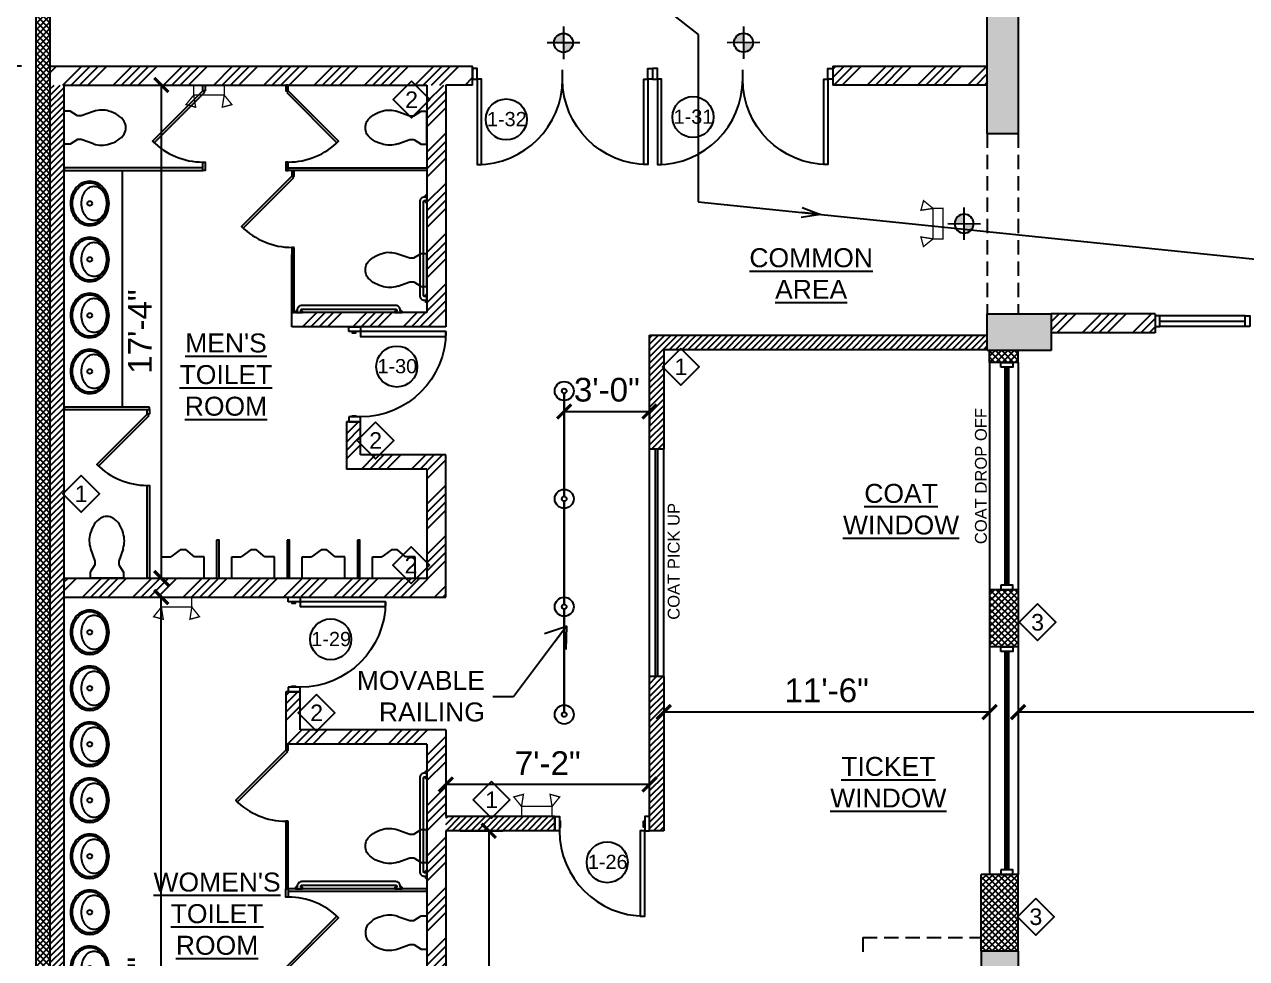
# Model space of a CAD drawing. Header units: inches. Extents: x -5252 to 14398, y -1665 to 9844.
# Drawn here: x -3378 to -2862, y 800 to 1194 of the extents above; entities that cross this region are included whole.
import ezdxf
from ezdxf.enums import TextEntityAlignment as Align

# ---------------------------------------------------------------- set-up
doc = ezdxf.new("R2010")
doc.units = ezdxf.units.IN
doc.header["$LTSCALE"] = 48
doc.header["$MEASUREMENT"] = 0
for name, pattern in [('CENTER', [2, 1.25, -0.25, 0.25, -0.25]), ('HIDDEN', [0.375, 0.25, -0.125]), ('HIDDEN2', [0.1875, 0.125, -0.0625])]:
    doc.linetypes.add(name, pattern=pattern)
for name, color, linetype in [('A-Door', 151, 'Continuous'), ('ABOVE', 8, 'HIDDEN'), ('Dimensions', 5, 'Continuous'), ('door symbol', 91, 'Continuous'), ('E-5', 5, 'Continuous'), ('EXIT-SIGNS', 1, 'Continuous'), ('Hatch', 9, 'Continuous'), ('PA-EMERGENCY-LIGHTS', 1, 'Continuous'), ('TEXT', 1, 'Continuous'), ('TOILET-FLOOR', 5, 'Continuous'), ('Wall-Exist', 6, 'Continuous'), ('Wall-Full', 2, 'Continuous'), ('Wall-New', 2, 'Continuous'), ('Wall-Type', 231, 'Continuous')]:
    doc.layers.add(name, color=color, linetype=linetype)
doc.layers.add('A-Glaz', color=151, linetype='Continuous', lineweight=25)
doc.layers.add('PA-PATH', color=4, linetype='CENTER', lineweight=35)
doc.styles.add('DIMTEXT', font='arial.ttf')
doc.styles.get("Standard").update_dxf_attribs({"font": 'arial.ttf'})
doc.styles.add('STYLUSBT', font='stylu.ttf')
doc.styles.add('SWA-STND', font='arial.ttf')
doc.dimstyles.new('PA-DIM', dxfattribs={"dimtxt": 5, "dimasz": 5, "dimexe": 3, "dimexo": 0, "dimgap": 1, "dimtad": 1, "dimdec": 0, "dimzin": 3, "dimdsep": 46, "dimlunit": 4, "dimtxsty": 'STYLUSBT', "dimblk": 'ARCHTICK', "dimcen": 0.09, "dimclrd": 256, "dimclre": 256, "dimclrt": 1, "dimadec": 0, "dimazin": 0, "dimtfac": 1, "dimtdec": 0, "dimtix": 1, "dimtmove": 1, "dimatfit": 3, "dimldrblk": 'OPEN90', "dimfxl": 1, "dimfrac": 1, "dimtolj": 1, "dimtzin": 0, "dimarcsym": 0})
doc.dimstyles.new('SWA-48', dxfattribs={"dimscale": 0, "dimtxt": 10, "dimasz": 6, "dimexe": 6, "dimexo": 6, "dimgap": 4, "dimtad": 1, "dimdec": 0, "dimzin": 3, "dimdsep": 46, "dimlunit": 4, "dimtxsty": 'SWA-STND', "dimblk": 'ARCHTICK', "dimcen": 6, "dimclrd": 5, "dimclre": 5, "dimclrt": 1, "dimadec": 0, "dimazin": 0, "dimtfac": 1, "dimtdec": 0, "dimtix": 1, "dimtofl": 0, "dimtmove": 2, "dimatfit": 3, "dimfxl": 1, "dimtolj": 1, "dimtzin": 0, "dimlwd": -1, "dimlwe": -1, "dimarcsym": 0})

# ---------------------------------------------------------------- blocks, each defined once
blk = doc.blocks.new('EXIT')
at = {"layer": 'EXIT-SIGNS'}
h = blk.add_hatch(color=251, dxfattribs=at)
h.paths.add_polyline_path([(6557.72, 28.43), (6557.72, 23.02, 0.414214), (6563.12, 28.43)])
h.paths.add_polyline_path([(6552.32, 28.43), (6557.72, 28.43), (6557.72, 33.83, 0.414214)])
for p, q in [((6557.72, 37.72), (6557.72, 19.17)), ((6567, 28.44), (6548.45, 28.44))]:
    blk.add_line(p, q, dxfattribs=at)
blk.add_circle((6557.72, 28.44), 5.4, dxfattribs=at)
blk = doc.blocks.new('*U17')
for p, q in [((0, 0), (0, 4)), ((36, 0), (36, 4))]:
    blk.add_line(p, q)
blk.add_lwpolyline([(0, 0), (0, -36), (1.75, -36), (1.75, 0)], close=True)
blk.add_arc((0, 0), 36, 270, 0)
blk = doc.blocks.new('_ArchTick')
at = {"color": 0, "linetype": 'ByBlock', "const_width": 0.219}
blk.add_lwpolyline([(-0.5, -0.5), (0.5, 0.5)], dxfattribs=at)
blk = doc.blocks.new('*D5123')
at = {"layer": 'Defpoints', "color": 0, "transparency": 16777216}
for p in [(-3413.91, 1591.86), (-3367.13, 1591.86), (-3373.13, 1176.92)]:
    blk.add_point(p, dxfattribs=at)
at = {"layer": 'Dimensions', "color": 5, "transparency": 16777216}
for p, q in [((-3373.13, 1591.86), (-3419.91, 1591.86)), ((-3413.91, 1176.92), (-3413.91, 1591.86)), ((-3379.13, 1176.92), (-3419.91, 1176.92))]:
    blk.add_line(p, q, dxfattribs=at)
at = {"layer": 'Dimensions', "color": 5, "transparency": 16777216, "xscale": 6, "yscale": 6, "zscale": 6}
for p, rotation in [((-3413.91, 1591.86), 90), ((-3413.91, 1176.92), 270)]:
    blk.add_blockref('_ArchTick', p, dxfattribs=dict(at, rotation=rotation))
at = {"layer": 'Dimensions', "color": 1, "transparency": 16777216, "insert": (-3423.02, 1384.39), "char_height": 10, "attachment_point": 5, "rotation": 90, "style": 'SWA-STND'}
blk.add_mtext('\\A1;34\'-7"', dxfattribs=at)
blk = doc.blocks.new('R-Lav')
for points in [[(0, 8, -0.084101), (3.71, 7.37, -0.091322), (6.72, 5.66, -0.103814), (8.8, 2.99, -0.114782), (9.5, 0, -0.114782), (8.8, -2.99, -0.103814), (6.72, -5.66, -0.091322), (3.71, -7.37, -0.084101), (0, -8, -0.084101), (-3.71, -7.37, -0.091322), (-6.72, -5.66, -0.103814), (-8.8, -2.99, -0.114782), (-9.5, 0, -0.114782), (-8.8, 2.99, -0.103814), (-6.72, 5.66, -0.091322), (-3.71, 7.37, -0.084101)], [(0, 7.25, -0.084101), (3.46, 6.66, -0.091322), (6.23, 5.08, -0.103814), (8.13, 2.66, -0.114782), (8.75, 0, -0.114782), (8.13, -2.66, -0.103814), (6.23, -5.08, -0.091322), (3.46, -6.66, -0.084101), (0, -7.25, -0.084101), (-3.46, -6.66, -0.091322), (-6.23, -5.08, -0.103814), (-8.13, -2.66, -0.114782), (-8.75, 0, -0.114782), (-8.13, 2.66, -0.103814), (-6.23, 5.08, -0.091322), (-3.46, 6.66, -0.084101)], [(0, 3.44, -0.073018), (2.87, 3.02, -0.084057), (5.13, 1.9, -0.106512), (6.74, 0.1, -0.130573), (7.25, -1.81, -0.130573), (6.74, -3.73, -0.106512), (5.13, -5.53, -0.084057), (2.87, -6.64, -0.073018), (0, -7.06, -0.073018), (-2.87, -6.64, -0.084057), (-5.13, -5.53, -0.106512), (-6.74, -3.73, -0.130573), (-7.25, -1.81, -0.130573), (-6.74, 0.1, -0.106512), (-5.13, 1.9, -0.084057), (-2.87, 3.02, -0.073018)]]:
    blk.add_lwpolyline(points, format="xyb", close=True)
blk.add_circle((0, 0), 1)
blk = doc.blocks.new('*D5119')
at = {"layer": 'Defpoints', "color": 0, "transparency": 16777216}
for p in [(-3200.05, 873.86), (-3200.05, 873.86), (-3114.15, 873.86)]:
    blk.add_point(p, dxfattribs=at)
at = {"layer": 'E-5', "color": 5, "transparency": 16777216}
blk.add_line((-3114.15, 873.86), (-3200.05, 873.86), dxfattribs=at)
at = {"layer": 'E-5', "color": 5, "transparency": 16777216, "xscale": 6, "yscale": 6, "zscale": 6, "rotation": 180}
blk.add_blockref('_ArchTick', (-3200.05, 873.86), dxfattribs=at)
at = {"layer": 'E-5', "color": 5, "transparency": 16777216, "xscale": 6, "yscale": 6, "zscale": 6}
blk.add_blockref('_ArchTick', (-3114.15, 873.86), dxfattribs=at)
at = {"layer": 'E-5', "color": 1, "transparency": 16777216, "insert": (-3157.1, 882.88), "char_height": 10, "attachment_point": 5, "style": 'SWA-STND'}
blk.add_mtext('\\A1;7\'-2"', dxfattribs=at)
blk = doc.blocks.new('*U2646')
at = {"layer": 'A-Door', "color": 151, "linetype": 'Continuous', "lineweight": -3}
for points in [[(2, 5), (4, 5), (4, 41), (2, 41)], [(2, 0), (0, 0), (0, 5), (2, 5)], [(2, 1.5), (2.5, 1.5), (2.5, 3), (2, 3)], [(38, 1.5), (37.5, 1.5), (37.5, 3), (38, 3)], [(38, 0), (40, 0), (40, 5), (38, 5)]]:
    blk.add_lwpolyline(points, close=True, dxfattribs=at)
at = {"layer": 'A-Door', "color": 151, "linetype": 'Continuous', "lineweight": -3, "extrusion": (0, 0, -1)}
blk.add_arc((-2, 5), 36, 90, 180, dxfattribs=at)
blk = doc.blocks.new('Wc-Wm')
for p, q in [((-7, -3), (-7, -0.5)), ((-7, -0.5), (7, -0.5)), ((-5.04, -6.09), (-7, -3)), ((5.04, -6.09), (7, -3)), ((7, -3), (7, -0.5)), ((-6.84, -12.82), (-5.04, -7.69)), ((-5.04, -7.69), (-5.04, -6.09)), ((5.04, -7.69), (5.04, -6.09)), ((6.84, -12.82), (5.04, -7.69))]:
    blk.add_line(p, q)
for centre, radius, start, end in [((3.12, -16.22), 10.52, 161.1646, 180), ((-3.12, -16.22), 10.52, 360, 18.8354), ((3.12, -16.22), 10.52, 180, 198.8354), ((5.91, -16.2), 13.2, 194.9626, 211.7838), ((-6.53, -15.66), 14.01, 327.6462, 344.7553), ((-0.62, -16.74), 8.05, 341.1646, 3.7754), ((3.98, -16.74), 11.29, 214.6359, 233.9389), ((-3.98, -16.74), 11.29, 306.0611, 325.3641), ((0, -20.57), 5.93, 243.2988, 270), ((0, -20.57), 5.93, 270, 296.7012)]:
    blk.add_arc(centre, radius, start, end)
blk = doc.blocks.new('*U2645')
at = {"layer": 'A-Door', "color": 151, "linetype": 'Continuous', "lineweight": -3}
for points in [[(2, 5), (4, 5), (4, 41), (2, 41)], [(2, 0), (0, 0), (0, 5), (2, 5)], [(2, 1.5), (2.5, 1.5), (2.5, 3), (2, 3)], [(38, 1.5), (37.5, 1.5), (37.5, 3), (38, 3)], [(38, 0), (40, 0), (40, 5), (38, 5)]]:
    blk.add_lwpolyline(points, close=True, dxfattribs=at)
at = {"layer": 'A-Door', "color": 151, "linetype": 'Continuous', "lineweight": -3, "extrusion": (0, 0, -1)}
blk.add_arc((-2, 5), 36, 90, 180, dxfattribs=at)
blk = doc.blocks.new('Ur-Wm')
for p, q in [((9, -0.5), (-9, -0.5)), ((-9, -0.5), (-9, -9.5)), ((9, -0.5), (9, -9.5)), ((-9, -9.5), (-5, -9.5)), ((-5, -9.5), (-1.5, -12.5)), ((1, -12.5), (5, -9.5)), ((9, -9.5), (5, -9.5)), ((-1.5, -12.5), (1, -12.5))]:
    blk.add_line(p, q)
blk = doc.blocks.new('*D5161')
at = {"layer": 'Defpoints', "color": 0, "transparency": 16777216}
for p in [(-2958.65, 904.42), (-2958.65, 904.42), (-2689.15, 904.42)]:
    blk.add_point(p, dxfattribs=at)
at = {"layer": 'E-5', "color": 5, "transparency": 16777216}
blk.add_line((-2689.15, 904.42), (-2958.65, 904.42), dxfattribs=at)
at = {"layer": 'E-5', "color": 5, "transparency": 16777216, "xscale": 6, "yscale": 6, "zscale": 6, "rotation": 180}
blk.add_blockref('_ArchTick', (-2958.65, 904.42), dxfattribs=at)
at = {"layer": 'E-5', "color": 5, "transparency": 16777216, "xscale": 6, "yscale": 6, "zscale": 6}
blk.add_blockref('_ArchTick', (-2689.15, 904.42), dxfattribs=at)
at = {"layer": 'E-5', "color": 1, "transparency": 16777216, "insert": (-2804.71, 913.52), "char_height": 10, "attachment_point": 5, "style": 'SWA-STND'}
blk.add_mtext('\\A1;22\'-6"', dxfattribs=at)
blk = doc.blocks.new('*D5163')
at = {"layer": 'Defpoints', "color": 0, "transparency": 16777216}
for p in [(-3406.44, 1210.92), (-3373.13, 1210.92), (-3380.65, 523.92)]:
    blk.add_point(p, dxfattribs=at)
at = {"layer": 'E-5', "color": 5, "transparency": 16777216}
for p, q in [((-3379.13, 1210.92), (-3412.44, 1210.92)), ((-3406.44, 523.92), (-3406.44, 1210.92)), ((-3386.65, 523.92), (-3412.44, 523.92))]:
    blk.add_line(p, q, dxfattribs=at)
at = {"layer": 'E-5', "color": 5, "transparency": 16777216, "xscale": 6, "yscale": 6, "zscale": 6}
for p, rotation in [((-3406.44, 1210.92), 90), ((-3406.44, 523.92), 270)]:
    blk.add_blockref('_ArchTick', p, dxfattribs=dict(at, rotation=rotation))
at = {"layer": 'E-5', "color": 1, "transparency": 16777216, "insert": (-3415.54, 867.42), "char_height": 10, "attachment_point": 5, "rotation": 90, "style": 'SWA-STND'}
blk.add_mtext('\\A1;57\'-3"', dxfattribs=at)
blk = doc.blocks.new('*D5164')
at = {"layer": 'Defpoints', "color": 0, "transparency": 16777216}
for p in [(-2970.65, 931.92), (-3108.15, 919.36), (-3108.15, 904.42)]:
    blk.add_point(p, dxfattribs=at)
at = {"layer": 'E-5', "color": 5, "transparency": 16777216}
for p, q in [((-2970.65, 925.92), (-2970.65, 898.42)), ((-3108.15, 913.36), (-3108.15, 898.42)), ((-2970.65, 904.42), (-3108.15, 904.42))]:
    blk.add_line(p, q, dxfattribs=at)
at = {"layer": 'E-5', "color": 5, "transparency": 16777216, "xscale": 6, "yscale": 6, "zscale": 6, "rotation": 180}
blk.add_blockref('_ArchTick', (-3108.15, 904.42), dxfattribs=at)
at = {"layer": 'E-5', "color": 5, "transparency": 16777216, "xscale": 6, "yscale": 6, "zscale": 6}
blk.add_blockref('_ArchTick', (-2970.65, 904.42), dxfattribs=at)
at = {"layer": 'E-5', "color": 1, "transparency": 16777216, "insert": (-3039.4, 913.52), "char_height": 10, "attachment_point": 5, "style": 'SWA-STND'}
blk.add_mtext('\\A1;11\'-6"', dxfattribs=at)
blk = doc.blocks.new('*D5165')
at = {"layer": 'Defpoints', "color": 0, "transparency": 16777216}
for p in [(-3150.15, 1039.86), (-3114.15, 1039.86), (-3114.15, 1031.22)]:
    blk.add_point(p, dxfattribs=at)
at = {"layer": 'E-5', "color": 5, "transparency": 16777216}
for p, q in [((-3150.15, 1033.86), (-3150.15, 1025.22)), ((-3114.15, 1033.86), (-3114.15, 1025.22)), ((-3150.15, 1031.22), (-3114.15, 1031.22))]:
    blk.add_line(p, q, dxfattribs=at)
at = {"layer": 'E-5', "color": 5, "transparency": 16777216, "xscale": 6, "yscale": 6, "zscale": 6, "rotation": 180}
blk.add_blockref('_ArchTick', (-3150.15, 1031.22), dxfattribs=at)
at = {"layer": 'E-5', "color": 5, "transparency": 16777216, "xscale": 6, "yscale": 6, "zscale": 6}
blk.add_blockref('_ArchTick', (-3114.15, 1031.22), dxfattribs=at)
at = {"layer": 'E-5', "color": 1, "transparency": 16777216, "insert": (-3132.15, 1040.33), "char_height": 10, "attachment_point": 5, "style": 'SWA-STND'}
blk.add_mtext('\\A1;3\'-0"', dxfattribs=at)
blk = doc.blocks.new('*D5167')
at = {"layer": 'Defpoints', "color": 0, "transparency": 16777216}
for p in [(-3200.05, 854.36), (-3200.05, 613.92), (-3182.01, 613.92)]:
    blk.add_point(p, dxfattribs=at)
at = {"layer": 'E-5', "color": 5, "transparency": 16777216}
for p, q in [((-3194.05, 854.36), (-3176.01, 854.36)), ((-3182.01, 854.36), (-3182.01, 613.92)), ((-3194.05, 613.92), (-3176.01, 613.92))]:
    blk.add_line(p, q, dxfattribs=at)
at = {"layer": 'E-5', "color": 5, "transparency": 16777216, "xscale": 6, "yscale": 6, "zscale": 6}
for p, rotation in [((-3182.01, 854.36), 90), ((-3182.01, 613.92), 270)]:
    blk.add_blockref('_ArchTick', p, dxfattribs=dict(at, rotation=rotation))
at = {"layer": 'E-5', "color": 1, "transparency": 16777216, "insert": (-3191.12, 734.14), "char_height": 10, "attachment_point": 5, "rotation": 90, "style": 'SWA-STND'}
blk.add_mtext('\\A1;20\'-0"', dxfattribs=at)
blk = doc.blocks.new('_Open30')
at = {"color": 0, "linetype": 'ByBlock', "lineweight": -2}
for p, q in [((-1, 0.268), (0, 0)), ((0, 0), (-1, -0.268)), ((0, 0), (-1, 0))]:
    blk.add_line(p, q, dxfattribs=at)
blk = doc.blocks.new('*D5153')
at = {"layer": 'Defpoints', "color": 0, "transparency": 16777216}
for p in [(-3361.13, 952.91), (-3320.15, 952.91), (-3361.13, 613.92)]:
    blk.add_point(p, dxfattribs=at)
at = {"layer": 'E-5', "color": 5, "transparency": 16777216}
for p, q in [((-3355.13, 952.91), (-3314.15, 952.91)), ((-3320.15, 613.92), (-3320.15, 952.91)), ((-3355.13, 613.92), (-3314.15, 613.92))]:
    blk.add_line(p, q, dxfattribs=at)
at = {"layer": 'E-5', "color": 5, "transparency": 16777216, "xscale": 6, "yscale": 6, "zscale": 6}
for p, rotation in [((-3320.15, 952.91), 90), ((-3320.15, 613.92), 270)]:
    blk.add_blockref('_ArchTick', p, dxfattribs=dict(at, rotation=rotation))
at = {"layer": 'E-5', "color": 1, "transparency": 16777216, "insert": (-3329.26, 783.42), "char_height": 10, "attachment_point": 5, "rotation": 90, "style": 'SWA-STND'}
blk.add_mtext('\\A1;28\'-3"', dxfattribs=at)
blk = doc.blocks.new('*D5154')
at = {"layer": 'Defpoints', "color": 0, "transparency": 16777216}
for p in [(-3361.13, 1168.92), (-3320.13, 1168.92), (-3361.13, 960.91)]:
    blk.add_point(p, dxfattribs=at)
at = {"layer": 'E-5', "color": 5, "transparency": 16777216}
for p, q in [((-3355.13, 1168.92), (-3314.13, 1168.92)), ((-3320.13, 960.91), (-3320.13, 1168.92)), ((-3355.13, 960.91), (-3314.13, 960.91))]:
    blk.add_line(p, q, dxfattribs=at)
at = {"layer": 'E-5', "color": 5, "transparency": 16777216, "xscale": 6, "yscale": 6, "zscale": 6}
for p, rotation in [((-3320.13, 1168.92), 90), ((-3320.13, 960.91), 270)]:
    blk.add_blockref('_ArchTick', p, dxfattribs=dict(at, rotation=rotation))
at = {"layer": 'E-5', "color": 1, "transparency": 16777216, "insert": (-3329.15, 1064.92), "char_height": 10, "attachment_point": 5, "rotation": 90, "style": 'SWA-STND'}
blk.add_mtext('\\A1;17\'-4"', dxfattribs=at)
blk = doc.blocks.new('wt')
at = {"layer": 'Wall-Type', "linetype": 'Continuous'}
blk.add_lwpolyline([(7.37, 0), (0, 7.37), (-7.37, 0), (0, -7.36)], close=True, dxfattribs=at)
at = {"layer": 'Wall-Type'}
blk.add_attdef('1', text='', height=5, dxfattribs=at).set_placement((0, 0), align=Align.MIDDLE)

msp = doc.modelspace()

# ---------------------------------------------------------------- hatches: boundary and pattern name
at = {"layer": 'Dimensions'}
h = msp.add_hatch(dxfattribs=at)
h.set_pattern_fill('ANSI37', color=253, scale=15)
h.set_pattern_definition([(45, (-14968.2727, 7959.639), (-1.32582521, 1.32582521), []), (135, (-14968.2727, 7959.639), (-1.32582521, -1.32582521), [])])
h.paths.add_polyline_path([(-3367.13, 1210.92), (-3373.13, 1210.92), (-3373.13, 535.92), (-3367.13, 535.92)])
h = msp.add_hatch(dxfattribs=at)
h.set_pattern_fill('ANSI34', color=253, scale=20)
h.set_pattern_definition([(45, (-12.198, 2e-12), (-10.6066, 10.6066), []), (45, (-8.663, 2e-12), (-10.6066, 10.6066), []), (45, (-5.127, 2e-12), (-10.6066, 10.6066), []), (45, (-1.592, 2e-12), (-10.6066, 10.6066), [])])
h.paths.add_polyline_path([(-3188.85, 1176.92), (-3367.13, 1176.92), (-3367.13, 1168.92), (-3212.24, 1168.92), (-3188.85, 1168.92)])
h.paths.add_polyline_path([(-2971.65, 1176.92), (-3036.85, 1176.92), (-3036.85, 1168.92), (-2971.65, 1168.92)])
h = msp.add_hatch(dxfattribs=at)
h.set_pattern_fill('ANSI31', color=253, scale=15)
h.paths.add_polyline_path([(-3361.13, 1168.92), (-3367.13, 1168.92), (-3367.13, 613.92), (-3361.13, 613.92)])
h = msp.add_hatch(dxfattribs=at)
h.set_pattern_fill('ANSI34', color=253, scale=20)
h.paths.add_polyline_path([(-3200.05, 1168.92), (-3208.05, 1168.92), (-3208.05, 1072.92), (-3265.05, 1072.92), (-3265.05, 1066.91), (-3200.05, 1066.91)])
h.paths.add_polyline_path([(-3200.05, 1012.91), (-3236.05, 1012.91), (-3236.05, 1026.91), (-3242.05, 1026.91), (-3242.05, 1006.91), (-3208.05, 1006.91), (-3208.05, 960.91), (-3361.13, 960.91), (-3361.13, 952.91), (-3336.63, 952.91), (-3200.05, 952.91)])
h = msp.add_hatch(dxfattribs=at)
h.set_pattern_fill('ANSI34', color=253, scale=20)
h.set_pattern_definition([(45, (-8.114, -0.147), (-10.6066, 10.6066), []), (45, (-4.578, -0.147), (-10.6066, 10.6066), []), (45, (-1.043, -0.147), (-10.6066, 10.6066), []), (45, (2.493, -0.147), (-10.6066, 10.6066), [])])
h.paths.add_polyline_path([(-2944.65, 1064.42), (-2944.65, 1071.77), (-2944.65, 1072.42), (-2900.83, 1072.42), (-2900.83, 1064.42)])
h = msp.add_hatch(dxfattribs=at)
h.set_pattern_fill('ANSI31', color=253, scale=15)
h.paths.add_polyline_path([(-2971.65, 1063.36), (-3114.15, 1063.36), (-3114.15, 1015.36), (-3108.15, 1015.36), (-3108.15, 1057.36), (-2971.65, 1057.36)])
h.paths.add_polyline_path([(-3108.15, 919.36), (-3114.15, 919.36), (-3114.15, 854.36), (-3108.15, 854.36)])
h.paths.add_polyline_path([(-3154.15, 860.36), (-3200.05, 860.36), (-3200.05, 854.36), (-3154.15, 854.36)])
h = msp.add_hatch(dxfattribs=at)
h.set_pattern_fill('ANSI37', color=253, scale=15)
h.set_pattern_definition([(45, (-2964.2641, 944.2956), (-1.325825, 1.325825), []), (135, (-2964.2641, 944.2956), (-1.325825, -1.325825), [])])
h.paths.add_polyline_path([(-2958.65, 955.92), (-2970.65, 955.92), (-2970.65, 931.92), (-2958.65, 931.92)])
h.paths.add_polyline_path([(-2958.65, 1056.92), (-2970.65, 1056.92), (-2970.65, 1051.92), (-2958.65, 1051.92)])
h.paths.add_polyline_path([(-2958.65, 835.92), (-2974.15, 835.92), (-2974.15, 803.59), (-2958.65, 803.59)])
h = msp.add_hatch(dxfattribs=at)
h.set_pattern_fill('ANSI34', color=253, scale=20)
h.paths.add_polyline_path([(-3200.05, 854.36), (-3200.05, 860.36), (-3200.05, 896.91), (-3261.55, 896.91), (-3261.55, 912.91), (-3266.55, 912.91), (-3267.55, 912.91), (-3267.55, 890.91), (-3266.55, 890.91), (-3208.05, 890.91), (-3208.05, 689.92), (-3208.05, 613.92), (-3200.05, 613.92)])
at = {"layer": 'Hatch'}
h = msp.add_hatch(color=253, dxfattribs=at)
h.dxf.hatch_style = 1
h.paths.add_polyline_path([(-2958.65, 1240.92), (-2971.65, 1240.92), (-2971.65, 1148.42), (-2958.65, 1148.42)])
h.paths.add_polyline_path([(-2491.17, 887.97), (-2483.15, 887.97), (-2483.15, 890.97), (-2499.65, 890.97), (-2499.65, 783.47), (-2491.17, 783.47)])
h.paths.add_polyline_path([(-1731.28, 1707.92), (-2195.78, 1707.92), (-2195.78, 1741.92), (-2269.3, 1741.92), (-2269.3, 1729.92), (-2207.78, 1729.92), (-2207.78, 1695.92), (-2128.78, 1695.92), (-2128.78, 1681.92), (-2115.65, 1681.92), (-2113.28, 1681.92), (-2113.28, 1695.92), (-1833.28, 1695.92), (-1833.28, 1682.92), (-1817.78, 1682.92), (-1817.78, 1695.92), (-1731.28, 1695.92)])
h.paths.add_polyline_path([(-2195.78, 1957.35), (-2207.78, 1957.35), (-2207.78, 1741.92), (-2195.78, 1741.92)])
h.paths.add_polyline_path([(-2207.78, 1749.17), (-2222.28, 1749.17), (-2222.28, 1741.92), (-2207.78, 1741.92)])
h.paths.add_polyline_path([(-2269.3, 1741.92), (-2326.78, 1741.92), (-2326.78, 1729.92), (-2269.3, 1729.92)])
h.paths.add_polyline_path([(-1537.19, 1707.92), (-1604.78, 1707.92), (-1604.78, 1695.92), (-1561.69, 1695.92), (-1561.69, 1681.92), (-1547.19, 1681.92), (-1547.19, 1628.35), (-1546.28, 1628.35), (-1546.28, 1621.92), (-1546.28, 1615.49), (-1547.19, 1615.49), (-1547.19, 1403.92), (-1560.28, 1403.92), (-1560.28, 1388.42), (-1547.19, 1388.42), (-1547.19, 1331.42), (-1537.19, 1331.42)])
h.paths.add_polyline_path([(-1537.19, 1235.42), (-1547.19, 1235.42), (-1547.19, 1072.42), (-1559.28, 1072.42), (-1559.28, 1056.92), (-1547.19, 1056.92), (-1547.19, 776.92), (-1563.21, 776.92), (-1563.21, 763.92), (-1625.21, 763.92), (-1625.21, 776.92), (-1640.71, 776.92), (-1640.71, 750.9), (-1537.19, 750.9)])
h.paths.add_polyline_path([(-1916.8, 778.42), (-1934.36, 778.42), (-1934.36, 761.6), (-1916.8, 761.6)])
h.paths.add_polyline_path([(-2205.86, 767.97), (-2234.13, 767.97), (-2234.13, 751.97), (-2205.86, 751.97)])
h.paths.add_polyline_path([(-2208.86, 923.24), (-2234.34, 923.24), (-2234.34, 903.97), (-2208.86, 903.97)])
h.paths.add_polyline_path([(-2200.9, 1072.92), (-2224.08, 1072.92), (-2224.08, 1057.42), (-2200.9, 1057.42)])
h.paths.add_polyline_path([(-1916.62, 904.92), (-1934.36, 904.92), (-1934.36, 889.42), (-1916.62, 889.42)])
h.paths.add_polyline_path([(-1873.65, 1073.67), (-1889.15, 1073.67), (-1889.15, 1058.17), (-1873.65, 1058.17)])
h.paths.add_polyline_path([(-1873.65, 1404.17), (-1889.15, 1404.17), (-1889.15, 1388.67), (-1873.65, 1388.67)])
h.paths.add_polyline_path([(-2216.15, 1400.42), (-2224.15, 1400.42), (-2224.15, 1392.42), (-2220.15, 1392.42), (-2216.15, 1392.42)])
h.paths.add_polyline_path([(-2582.15, 1403.42), (-2597.65, 1403.42), (-2597.65, 1387.92), (-2582.15, 1387.92)])
h.paths.add_polyline_path([(-2582.15, 1072.92), (-2597.65, 1072.92), (-2597.65, 1057.42), (-2582.15, 1057.42)])
h.paths.add_polyline_path([(-2483.15, 908.97), (-2501.15, 908.97), (-2501.15, 890.97), (-2483.15, 890.97)])
h.paths.add_polyline_path([(-2479.17, 783.47), (-2499.65, 783.47), (-2499.65, 764.42), (-2479.17, 764.42)])
h.paths.add_polyline_path([(-2479.17, 764.42), (-2499.65, 764.42), (-2632.15, 764.42), (-2632.15, 752.42), (-2499.65, 752.42), (-2499.65, 739.6), (-2479.17, 739.6)])
h.paths.add_polyline_path([(-2672.15, 764.42), (-2683.15, 764.42), (-2698.65, 764.42), (-2711.65, 764.42), (-2711.65, 752.42), (-2672.15, 752.42)])
h.paths.add_polyline_path([(-2683.15, 777.42), (-2698.65, 777.42), (-2698.65, 764.42), (-2683.15, 764.42)])
h.paths.add_polyline_path([(-2944.65, 1072.42), (-2958.65, 1072.42), (-2971.65, 1072.42), (-2971.65, 1056.92), (-2944.65, 1056.92)])
h.paths.add_polyline_path([(-2944.65, 1403.42), (-2971.65, 1403.42), (-2971.65, 1336.92), (-2958.65, 1336.92), (-2958.65, 1387.92), (-2944.65, 1387.92)])
h.paths.add_polyline_path([(-2962.15, 565.92), (-2974.15, 565.92), (-2974.15, 536.42), (-2989.15, 536.42), (-2989.15, 523.92), (-3000.15, 523.92), (-3000.15, 511.92), (-2962.15, 511.92)])
h.paths.add_polyline_path([(-2962.15, 752.42), (-2944.65, 752.42), (-2944.65, 776.42), (-2958.65, 776.42), (-2958.65, 803.59), (-2974.15, 803.59), (-2974.15, 621.92), (-2962.15, 621.92)])
h.paths.add_polyline_path([(-3173.15, 523.92), (-3206.15, 523.92), (-3206.15, 511.92), (-3173.15, 511.92)])

# ---------------------------------------------------------------- linework, layer by layer
at = {"color": 8, "const_width": 1}
for points in [[(-3150.15, 995.36), (-3150.15, 1038.86)], [(-3150.15, 949.86), (-3150.15, 993.36)], [(-3150.15, 904.36), (-3150.15, 947.86)]]:
    msp.add_lwpolyline(points, dxfattribs=at)
at = {"color": 8}
for centre, radius in [((-3150.15, 1039.86), 4), ((-3150.15, 1039.86), 1), ((-3150.15, 994.36), 4), ((-3150.15, 994.36), 1), ((-3150.15, 948.86), 4), ((-3150.15, 948.86), 1), ((-3150.15, 903.36), 4), ((-3150.15, 903.36), 1)]:
    msp.add_circle(centre, radius, dxfattribs=at)
at = {"layer": 'A-Door'}
for p, q in [((-2862.83, 1071.51), (-2898.83, 1071.51)), ((-2862.83, 1067.01), (-2898.83, 1067.01))]:
    msp.add_line(p, q, dxfattribs=at)
for points in [[(-3188.85, 1171.36), (-3186.85, 1171.36), (-3186.85, 1175.86), (-3188.85, 1175.86)], [(-3112.85, 1171.36), (-3114.85, 1171.36), (-3114.85, 1175.86), (-3112.85, 1175.86)], [(-3112.85, 1171.36), (-3110.85, 1171.36), (-3110.85, 1175.86), (-3112.85, 1175.86)], [(-3036.85, 1171.36), (-3038.85, 1171.36), (-3038.85, 1175.86), (-3036.85, 1175.86)], [(-2900.83, 1067.01), (-2898.83, 1067.01), (-2898.83, 1071.51), (-2900.83, 1071.51)], [(-2860.83, 1067.01), (-2862.83, 1067.01), (-2862.83, 1071.51), (-2860.83, 1071.51)]]:
    msp.add_lwpolyline(points, close=True, dxfattribs=at)
msp.add_lwpolyline([(-2898.83, 1069.26), (-2862.83, 1069.26)], dxfattribs=at)
at = {"layer": 'A-Door', "color": 151, "linetype": 'Continuous', "lineweight": -3}
for points in [[(-3152.15, 854.36), (-3154.15, 854.36), (-3154.15, 860.36), (-3152.15, 860.36)], [(-3152.15, 855.86), (-3151.65, 855.86), (-3151.65, 858.36), (-3152.15, 858.36)], [(-3116.15, 855.86), (-3116.65, 855.86), (-3116.65, 858.36), (-3116.15, 858.36)], [(-3116.15, 854.36), (-3114.15, 854.36), (-3114.15, 860.36), (-3116.15, 860.36)], [(-3116.15, 854.36), (-3118.15, 854.36), (-3118.15, 818.36), (-3116.15, 818.36)]]:
    msp.add_lwpolyline(points, close=True, dxfattribs=at)
msp.add_arc((-3116.15, 854.36), 36, 180, 270, dxfattribs=at)
at = {"layer": 'A-Glaz'}
for p, q in [((-2970.65, 1051.92), (-2970.65, 955.92)), ((-2958.65, 1051.92), (-2958.65, 955.92)), ((-3114.15, 919.36), (-3114.15, 1015.36)), ((-3111.65, 919.36), (-3111.65, 1015.36)), ((-3110.65, 919.36), (-3110.65, 1015.36)), ((-3108.15, 919.36), (-3108.15, 1015.36)), ((-2970.65, 931.92), (-2970.65, 835.92)), ((-2958.65, 931.92), (-2958.65, 835.92))]:
    msp.add_line(p, q, dxfattribs=at)
at = {"layer": 'A-Glaz', "linetype": 'Continuous', "lineweight": 25}
for p, q in [((-2962.65, 1049.42), (-2964.15, 1049.42)), ((-2963.4, 958.42), (-2963.4, 1049.42)), ((-2962.65, 958.42), (-2964.15, 958.42)), ((-2962.65, 929.42), (-2964.15, 929.42)), ((-2963.4, 838.42), (-2963.4, 929.42)), ((-2962.65, 838.42), (-2964.15, 838.42))]:
    msp.add_line(p, q, dxfattribs=at)
for points in [[(-2965.9, 1049.92), (-2965.9, 1051.92), (-2960.9, 1051.92), (-2960.9, 1049.92)], [(-2962.65, 957.92), (-2964.15, 957.92), (-2964.15, 1049.92), (-2962.65, 1049.92)], [(-2965.9, 957.92), (-2965.9, 955.92), (-2960.9, 955.92), (-2960.9, 957.92)], [(-2965.9, 929.92), (-2965.9, 931.92), (-2960.9, 931.92), (-2960.9, 929.92)], [(-2962.65, 837.92), (-2964.15, 837.92), (-2964.15, 929.92), (-2962.65, 929.92)], [(-2965.9, 837.92), (-2965.9, 835.92), (-2960.9, 835.92), (-2960.9, 837.92)]]:
    msp.add_lwpolyline(points, close=True, dxfattribs=at)
at = {"layer": 'ABOVE', "linetype": 'HIDDEN2'}
for p, q in [((-3024.15, 809.32), (-2974.15, 809.32)), ((-3024.15, 809.32), (-3024.15, 800.45)), ((-2974.15, 803.59), (-2974.15, 809.32))]:
    msp.add_line(p, q, dxfattribs=at)
at = {"layer": 'door symbol'}
for centre in [(-3174.58, 1154.39), (-3095.81, 1155.41), (-3220.78, 1050.17), (-3248.68, 935.09), (-3132.02, 841.08)]:
    msp.add_circle(centre, 8.65, dxfattribs=at)
at = {"layer": 'PA-EMERGENCY-LIGHTS', "const_width": 0.562}
for points in [[(-3300.05, 1164.68), (-3306.47, 1164.68), (-3305.67, 1159.56), (-3309.73, 1160.65), (-3306.47, 1164.68), (-3306.47, 1168.92), (-3300.05, 1168.92), (-3293.62, 1168.92), (-3293.62, 1164.68), (-3290.36, 1160.65), (-3294.42, 1159.56), (-3293.62, 1164.68)], [(-2994.51, 1110.45), (-2994.52, 1104.02), (-2999.64, 1104.83), (-2998.56, 1100.77), (-2994.52, 1104.02), (-2990.28, 1104.01), (-2990.28, 1110.44), (-2990.27, 1116.87), (-2994.51, 1116.87), (-2998.53, 1120.14), (-2999.62, 1116.08), (-2994.51, 1116.87)], [(-3313.7, 948.68), (-3320.13, 948.68), (-3319.33, 943.56), (-3323.39, 944.65), (-3320.13, 948.68), (-3320.13, 952.91), (-3313.7, 952.91), (-3307.27, 952.91), (-3307.27, 948.68), (-3304.02, 944.65), (-3308.08, 943.56), (-3307.27, 948.68)], [(-3161.73, 864.6), (-3168.16, 864.6), (-3167.35, 869.72), (-3171.41, 868.63), (-3168.16, 864.6), (-3168.16, 860.36), (-3161.73, 860.36), (-3155.3, 860.36), (-3155.3, 864.6), (-3152.04, 868.63), (-3156.1, 869.72), (-3155.3, 864.6)]]:
    msp.add_lwpolyline(points, close=True, dxfattribs=at)
at = {"layer": 'PA-PATH', "color": 8, "lineweight": -3, "ltscale": 48}
msp.add_lwpolyline([(-3339.35, 1562.03), (-3260.07, 1321.02), (-3093.59, 1190.16), (-3093.59, 1119.62), (-2841.35, 1093.73), (-2841.35, 759.15)], dxfattribs=at)
at = {"layer": 'TOILET-FLOOR'}
for p, q in [((-3361.13, 1132.92), (-3336.63, 1132.92)), ((-3361.13, 1132.92), (-3336.63, 1132.92)), ((-3336.63, 1132.92), (-3336.63, 1033.05)), ((-3265.05, 1072.92), (-3265.05, 1097.42)), ((-3361.13, 952.91), (-3336.63, 952.91))]:
    msp.add_line(p, q, dxfattribs=at)
for points in [[(-3301.93, 1165.71), (-3323.14, 1144.5), (-3323.85, 1145.2), (-3302.63, 1166.42)], [(-3302.63, 1168.92), (-3301.63, 1168.92), (-3301.63, 1166.42), (-3302.63, 1166.42)], [(-3266.55, 1168.92), (-3267.55, 1168.92), (-3267.55, 1166.42), (-3266.55, 1166.42)], [(-3267.25, 1165.71), (-3246.04, 1144.5), (-3245.33, 1145.2), (-3266.55, 1166.42)], [(-3302.63, 1136.42), (-3301.63, 1136.42), (-3301.63, 1132.92), (-3302.63, 1132.92)], [(-3266.55, 1136.42), (-3267.55, 1136.42), (-3267.55, 1132.92), (-3266.55, 1132.92)], [(-3361.13, 1132.92), (-3302.63, 1132.92), (-3302.63, 1133.92), (-3361.13, 1133.92)], [(-3264.34, 1129.71), (-3285.55, 1108.49), (-3286.26, 1109.2), (-3265.05, 1130.42)], [(-3208.05, 1132.92), (-3266.55, 1132.92), (-3266.55, 1133.92), (-3208.05, 1133.92)], [(-3264.05, 1132.92), (-3265.05, 1132.92), (-3265.05, 1130.42), (-3264.05, 1130.42)], [(-3264.05, 1100.42), (-3265.05, 1100.42), (-3265.05, 1072.92), (-3264.05, 1072.92)], [(-3325.13, 1033.05), (-3361.13, 1033.05), (-3361.13, 1032.05), (-3325.13, 1032.05)], [(-3325.13, 1030.05), (-3326.13, 1030.05), (-3326.13, 1032.05), (-3325.13, 1032.05)], [(-3325.43, 1029.35), (-3346.64, 1008.13), (-3347.35, 1008.84), (-3326.13, 1030.05)], [(-3325.13, 960.91), (-3326.13, 960.91), (-3326.13, 1000.06), (-3325.13, 1000.06)], [(-3296.79, 976.91), (-3296.79, 960.91), (-3295.79, 960.91), (-3295.79, 976.91)], [(-3267.09, 976.91), (-3267.09, 960.91), (-3266.09, 960.91), (-3266.09, 976.91)], [(-3237.39, 976.91), (-3237.39, 960.91), (-3236.39, 960.91), (-3236.39, 976.91)], [(-3266.84, 887.71), (-3288.05, 866.49), (-3288.76, 867.2), (-3267.55, 888.41)], [(-3266.55, 890.91), (-3267.55, 890.91), (-3267.55, 888.41), (-3266.55, 888.41)], [(-3266.55, 858.41), (-3267.55, 858.41), (-3267.55, 829.91), (-3266.55, 829.91)], [(-3266.55, 826.41), (-3267.55, 826.41), (-3267.55, 829.91), (-3266.55, 829.91)], [(-3208.05, 829.91), (-3266.55, 829.91), (-3266.55, 828.91), (-3208.05, 828.91)], [(-3267.25, 797.12), (-3246.04, 818.34), (-3245.33, 817.63), (-3266.55, 796.41)]]:
    msp.add_lwpolyline(points, close=True, dxfattribs=at)
for points in [[(-3208.8, 1077.67), (-3208.55, 1077.42), (-3208.05, 1077.42), (-3208.05, 1080.42), (-3208.55, 1080.42), (-3208.8, 1080.17), (-3208.8, 1079.67), (-3209.05, 1079.67, -0.414214), (-3209.55, 1080.17), (-3209.55, 1119.67, -0.414214), (-3209.05, 1120.17), (-3208.8, 1120.17), (-3208.8, 1119.67), (-3208.55, 1119.42), (-3208.05, 1119.42), (-3208.05, 1122.42), (-3208.55, 1122.42), (-3208.8, 1122.17), (-3208.8, 1121.67), (-3209.05, 1121.67, 0.414214), (-3211.05, 1119.67), (-3211.05, 1080.17, 0.414214), (-3209.05, 1078.17), (-3208.8, 1078.17)], [(-3263.3, 1073.67), (-3263.55, 1073.42), (-3263.55, 1072.92), (-3260.55, 1072.92), (-3260.55, 1073.42), (-3260.8, 1073.67), (-3261.3, 1073.67), (-3261.3, 1073.92, -0.414214), (-3260.8, 1074.42), (-3221.3, 1074.42, -0.414214), (-3220.8, 1073.92), (-3220.8, 1073.67), (-3221.3, 1073.67), (-3221.55, 1073.42), (-3221.55, 1072.92), (-3218.55, 1072.92), (-3218.55, 1073.42), (-3218.8, 1073.67), (-3219.3, 1073.67), (-3219.3, 1073.92, 0.414214), (-3221.3, 1075.92), (-3260.8, 1075.92, 0.414214), (-3262.8, 1073.92), (-3262.8, 1073.67)], [(-3208.8, 834.66), (-3208.55, 834.41), (-3208.05, 834.41), (-3208.05, 837.41), (-3208.55, 837.41), (-3208.8, 837.16), (-3208.8, 836.66), (-3209.05, 836.66, -0.414214), (-3209.55, 837.16), (-3209.55, 876.66, -0.414214), (-3209.05, 877.16), (-3208.8, 877.16), (-3208.8, 876.66), (-3208.55, 876.41), (-3208.05, 876.41), (-3208.05, 879.41), (-3208.55, 879.41), (-3208.8, 879.16), (-3208.8, 878.66), (-3209.05, 878.66, 0.414214), (-3211.05, 876.66), (-3211.05, 837.16, 0.414214), (-3209.05, 835.16), (-3208.8, 835.16)], [(-3263.3, 830.66), (-3263.55, 830.41), (-3263.55, 829.91), (-3260.55, 829.91), (-3260.55, 830.41), (-3260.8, 830.66), (-3261.3, 830.66), (-3261.3, 830.91, -0.414214), (-3260.8, 831.41), (-3221.3, 831.41, -0.414214), (-3220.8, 830.91), (-3220.8, 830.66), (-3221.3, 830.66), (-3221.55, 830.41), (-3221.55, 829.91), (-3218.55, 829.91), (-3218.55, 830.41), (-3218.8, 830.66), (-3219.3, 830.66), (-3219.3, 830.91, 0.414214), (-3221.3, 832.91), (-3260.8, 832.91, 0.414214), (-3262.8, 830.91), (-3262.8, 830.66)]]:
    msp.add_lwpolyline(points, format="xyb", close=True, dxfattribs=at)
for centre, start, end in [((-3302.63, 1166.42), 225, 270), ((-3266.55, 1166.42), 270, 315), ((-3265.05, 1130.42), 225, 270), ((-3326.13, 1030.05), 225, 270), ((-3267.55, 888.41), 225, 270), ((-3266.55, 796.41), 45, 90)]:
    msp.add_arc(centre, 30, start, end, dxfattribs=at)
at = {"layer": 'Wall-Exist'}
for p, q in [((-2971.65, 1148.42), (-2971.65, 1240.92)), ((-2958.65, 1240.92), (-2958.65, 1148.42)), ((-2971.65, 1148.42), (-2958.65, 1148.42)), ((-2971.65, 1072.42), (-2944.65, 1072.42)), ((-2971.65, 1056.92), (-2971.65, 1072.42)), ((-2944.65, 1072.42), (-2944.65, 1056.92)), ((-2944.65, 1056.92), (-2971.65, 1056.92)), ((-2958.65, 803.59), (-2974.15, 803.59)), ((-2974.15, 803.59), (-2974.15, 621.92)), ((-2958.65, 803.59), (-2958.65, 776.42))]:
    msp.add_line(p, q, dxfattribs=at)
at = {"layer": 'Wall-Full'}
msp.add_line((-3154.15, 860.36), (-3154.15, 854.36), dxfattribs=at)
at = {"layer": 'Wall-New'}
for p, q in [((-3373.13, 1210.92), (-3373.13, 535.92)), ((-3367.13, 1210.92), (-3367.13, 535.92)), ((-3367.13, 1176.92), (-3188.85, 1176.92)), ((-3188.85, 1168.92), (-3188.85, 1176.92)), ((-3036.85, 1176.92), (-2971.65, 1176.92)), ((-3036.85, 1176.92), (-3036.85, 1168.92)), ((-3361.13, 1168.92), (-3208.05, 1168.92)), ((-3361.13, 613.92), (-3361.13, 1168.92)), ((-3208.05, 1168.92), (-3208.05, 1072.92)), ((-3188.85, 1168.92), (-3200.05, 1168.92)), ((-3200.05, 1168.92), (-3200.05, 1066.91)), ((-2971.65, 1168.92), (-3036.85, 1168.92)), ((-3208.05, 1072.92), (-3265.05, 1072.92)), ((-3265.05, 1066.91), (-3265.05, 1072.91)), ((-2900.83, 1072.42), (-2944.65, 1072.42)), ((-2900.83, 1072.42), (-2900.83, 1064.42)), ((-3200.05, 1066.91), (-3265.05, 1066.91)), ((-3114.15, 1063.36), (-2971.65, 1063.36)), ((-3114.15, 1015.36), (-3114.15, 1063.36)), ((-2900.83, 1064.42), (-2944.65, 1064.42)), ((-3108.15, 1057.36), (-2971.65, 1057.36)), ((-3108.15, 1057.36), (-3108.15, 1015.36)), ((-2970.65, 1051.92), (-2970.65, 1056.92)), ((-2958.65, 1051.92), (-2958.65, 1056.92)), ((-2958.65, 1051.92), (-2970.65, 1051.92)), ((-3236.05, 1026.91), (-3242.05, 1026.91)), ((-3242.05, 1026.91), (-3242.05, 1006.91)), ((-3236.05, 1012.91), (-3236.05, 1026.91)), ((-3200.05, 1012.91), (-3236.05, 1012.91)), ((-3200.05, 952.91), (-3200.05, 1012.91)), ((-3108.15, 1015.36), (-3114.15, 1015.36)), ((-3208.05, 1006.91), (-3242.05, 1006.91)), ((-3208.05, 1006.91), (-3208.05, 960.91)), ((-3361.13, 960.91), (-3208.05, 960.91)), ((-3361.13, 960.91), (-3208.05, 960.91)), ((-2958.65, 955.92), (-2970.65, 955.92)), ((-2970.65, 955.92), (-2970.65, 931.92)), ((-2958.65, 955.92), (-2958.65, 931.92)), ((-3361.13, 952.91), (-3200.05, 952.91)), ((-2958.65, 931.92), (-2970.65, 931.92)), ((-3114.15, 854.36), (-3114.15, 919.36)), ((-3108.15, 919.36), (-3114.15, 919.36)), ((-3108.15, 919.36), (-3108.15, 854.36)), ((-3267.55, 912.91), (-3267.55, 890.91)), ((-3261.55, 912.91), (-3267.55, 912.91)), ((-3261.55, 896.91), (-3261.55, 912.91)), ((-3200.05, 896.91), (-3261.55, 896.91)), ((-3200.05, 896.91), (-3200.05, 860.36)), ((-3208.05, 890.91), (-3267.55, 890.91)), ((-3208.05, 890.91), (-3208.05, 689.92)), ((-3154.15, 860.36), (-3200.05, 860.36)), ((-3154.15, 854.36), (-3200.05, 854.36)), ((-3200.05, 854.36), (-3200.05, 613.92)), ((-3108.15, 854.36), (-3114.15, 854.36)), ((-2958.65, 835.92), (-2974.15, 835.92)), ((-2974.15, 803.59), (-2974.15, 835.92)), ((-2958.65, 803.59), (-2958.65, 835.92))]:
    msp.add_line(p, q, dxfattribs=at)
at = {"layer": 'Wall-New', "color": 1, "linetype": 'HIDDEN2'}
for p, q in [((-2971.65, 1148.42), (-2971.65, 1072.42)), ((-2958.65, 1148.42), (-2958.65, 1072.42))]:
    msp.add_line(p, q, dxfattribs=at)

# ---------------------------------------------------------------- block references
at = {"yscale": 0.740545077839796, "zscale": 0.740545077839796}
for p, xscale, rotation in [((-8006.72, 1158.8), 0.740545077839796, 0.08044708294494042), ((-7930.72, 1158.91), 0.740545077839796, 0.08044708294494042), ((-2953.53, 5966.68), -0.740545077839796, 89.91955291705506)]:
    msp.add_blockref('EXIT', p, dxfattribs=dict(at, xscale=xscale, rotation=rotation))
at = {"layer": 'A-Door'}
for p in [(-3186.85, 1171.36), (-3110.85, 1171.36)]:
    msp.add_blockref('*U17', p, dxfattribs=at)
at = {"layer": 'A-Door', "xscale": -1, "rotation": 359.9999999999908}
for p in [(-3114.85, 1171.36), (-3038.85, 1171.36)]:
    msp.add_blockref('*U17', p, dxfattribs=at)
at = {"layer": 'A-Door', "color": 151, "linetype": 'Continuous', "lineweight": -3, "rotation": 270}
for name, p in [('*U2645', (-3241.05, 1066.91)), ('*U2646', (-3266.55, 952.91))]:
    msp.add_blockref(name, p, dxfattribs=at)
at = {"layer": 'PA-PATH', "color": 8, "lineweight": -3, "xscale": 8.000000000000622, "yscale": 8.000000000000622, "zscale": 8.000000000000622, "rotation": 354.3849356323781}
msp.add_blockref('_Open30', (-3041.95, 1114.32), dxfattribs=at)
at = {"layer": 'TOILET-FLOOR'}
for name, p, rotation in [('Wc-Wm', (-3361.63, 1150.92), 90), ('R-Lav', (-3350.34, 1118.96), 90.00000000000001), ('R-Lav', (-3350.34, 1095.34), 90), ('R-Lav', (-3350.34, 1071.72), 90), ('R-Lav', (-3350.34, 1048.1), 90), ('Wc-Wm', (-3343.13, 960.41), 180), ('Ur-Wm', (-3311.13, 960.41), 180), ('Ur-Wm', (-3281.44, 960.41), 180), ('Ur-Wm', (-3251.74, 960.41), 180), ('Ur-Wm', (-3222.05, 960.41), 180), ('R-Lav', (-3350.34, 938.09), 90), ('R-Lav', (-3350.34, 914.47), 90), ('R-Lav', (-3350.34, 890.85), 90), ('R-Lav', (-3350.34, 867.23), 90), ('R-Lav', (-3350.34, 843.61), 90), ('R-Lav', (-3350.34, 819.99), 90), ('Wc-Wm', (-3207.55, 811.41), 270), ('R-Lav', (-3350.34, 796.37), 90)]:
    msp.add_blockref(name, p, dxfattribs=dict(at, rotation=rotation))
at = {"layer": 'TOILET-FLOOR', "xscale": -1, "rotation": 270}
for p in [(-3207.55, 1150.92), (-3207.55, 1090.92), (-3207.55, 847.91)]:
    msp.add_blockref('Wc-Wm', p, dxfattribs=at)
at = {"layer": 'Wall-Type'}
ref = msp.add_blockref('wt', (-3214.55, 1162.77), dxfattribs=dict(at, xscale=1.04847379605166, yscale=1.04847379605166, zscale=1.04847379605166, rotation=90))
ref.add_attrib('1', '2', dxfattribs={"height": 7}).set_placement((-3214.55, 1162.77), align=Align.MIDDLE)
ref = msp.add_blockref('wt', (-3100.92, 1050.04), dxfattribs=dict(at, xscale=1.04847379605166, yscale=1.04847379605166, zscale=1.04847379605166, rotation=90))
ref.add_attrib('1', '1', dxfattribs={"height": 7}).set_placement((-3100.92, 1050.04), align=Align.MIDDLE)
ref = msp.add_blockref('wt', (-3229.72, 1019.02), dxfattribs=dict(at, xscale=1.04847379605166, yscale=1.04847379605166, zscale=1.04847379605166, rotation=90))
ref.add_attrib('1', '2', dxfattribs={"height": 7}).set_placement((-3229.72, 1019.02), align=Align.MIDDLE)
ref = msp.add_blockref('wt', (-3353.96, 996.48), dxfattribs=dict(at, xscale=1.04847379605166, yscale=1.04847379605166, zscale=1.04847379605166, rotation=90))
ref.add_attrib('1', '1', dxfattribs={"height": 7}).set_placement((-3353.96, 996.48), align=Align.MIDDLE)
ref = msp.add_blockref('wt', (-3214.77, 966.43), dxfattribs=dict(at, xscale=1.04847379605166, yscale=1.04847379605166, zscale=1.04847379605166, rotation=90))
ref.add_attrib('1', '2', dxfattribs={"height": 7}).set_placement((-3214.77, 966.43), align=Align.MIDDLE)
ref = msp.add_blockref('wt', (-2950.42, 942.3), dxfattribs=dict(at, xscale=1.04847379605166, yscale=1.04847379605166, zscale=1.04847379605166, rotation=90))
ref.add_attrib('1', '3', dxfattribs={"height": 7}).set_placement((-2950.42, 942.3), align=Align.MIDDLE)
ref = msp.add_blockref('wt', (-3254.62, 904.14), dxfattribs=dict(at, xscale=1.04847379605166, yscale=1.04847379605166, zscale=1.04847379605166, rotation=90))
ref.add_attrib('1', '2', dxfattribs={"height": 7}).set_placement((-3254.62, 904.14), align=Align.MIDDLE)
ref = msp.add_blockref('wt', (-3180.77, 867.42), dxfattribs=dict(at, xscale=1.04847379605166, yscale=1.04847379605166, zscale=1.04847379605166, rotation=90))
ref.add_attrib('1', '1', dxfattribs={"height": 7}).set_placement((-3180.77, 867.42), align=Align.MIDDLE)
ref = msp.add_blockref('wt', (-2951.15, 818.1), dxfattribs=dict(at, xscale=1.04847379605166, yscale=1.04847379605166, zscale=1.04847379605166, rotation=90))
ref.add_attrib('1', '3', dxfattribs={"height": 7}).set_placement((-2951.15, 818.1), align=Align.MIDDLE)

# ---------------------------------------------------------------- texts
at = {"layer": 'door symbol'}
for tag, p in [('1-32', (-3174.37, 1154.55)), ('1-31', (-3095.61, 1155.56)), ('1-30', (-3220.57, 1050.32)), ('1-29', (-3248.47, 935.24)), ('1-26', (-3131.81, 841.24))]:
    msp.add_attdef(tag, text='', height=6, dxfattribs=at).set_placement(p, align=Align.MIDDLE_CENTER)
at = {"layer": 'TEXT', "char_height": 8, "attachment_point": 5, "style": 'DIMTEXT'}
for s, width, insert, rotation in [('{\\LCOMMON AREA}', 77.4841, (-3045.95, 1089.4), 359.9998), ("{\\LMEN'S\\PTOILET\\PROOM}", 57.889, (-3292.86, 1046.72), 359.9998), ('{\\LCOAT\\PWINDOW}', 57.889, (-3008.01, 989.94), 359.9998), ('{\\LTICKET\\PWINDOW}', 57.889, (-3013.39, 874.78), 359.9998), ("{\\LWOMEN'S\\PTOILET\\PROOM}", 57.889, (-3296.62, 819.33), 0.0002)]:
    msp.add_mtext_dynamic_manual_height_columns(s, width=width, gutter_width=1, heights=[0], dxfattribs=dict(at, insert=insert, rotation=rotation))
at = {"layer": 'TEXT', "char_height": 5, "width": 61.5651, "attachment_point": 2, "rotation": 90}
for s, insert in [('COAT DROP OFF', (-2976.84, 1003.97)), ('COAT PICK UP', (-3106.46, 967.99))]:
    msp.add_mtext(s, dxfattribs=dict(at, insert=insert))
at = {"layer": 'TEXT', "insert": (-3183.62, 921.8), "char_height": 8, "width": 56.3494, "attachment_point": 3}
msp.add_mtext('\\A1;MOVABLE RAILING', dxfattribs=at)

# ---------------------------------------------------------------- dimensions: what is measured, and where the dimension line sits
at = {"layer": 'Dimensions'}
dim = msp.add_linear_dim(base=(-3413.91, 1591.86), p1=(-3373.13, 1176.92), p2=(-3367.13, 1591.86), angle=90, dimstyle='SWA-48', override={"dimscale": 1}, dxfattribs=at)
dim.commit()
dim.dimension.update_dxf_attribs({"geometry": '*D5123', "text_midpoint": (-3423.02, 1384.39)})
at = {"layer": 'E-5'}
for base, p1, p2, picture, middle in [((-3406.44, 1210.92), (-3380.65, 523.92), (-3373.13, 1210.92), '*D5163', (-3415.54, 867.42)), ((-3320.13, 1168.92), (-3361.13, 960.91), (-3361.13, 1168.92), '*D5154', (-3329.15, 1064.92)), ((-3320.15, 952.91), (-3361.13, 613.92), (-3361.13, 952.91), '*D5153', (-3329.26, 783.42)), ((-3182.01, 613.92), (-3200.05, 854.36), (-3200.05, 613.92), '*D5167', (-3191.12, 734.14))]:
    dim = msp.add_linear_dim(base=base, p1=p1, p2=p2, angle=90, dimstyle='SWA-48', override={"dimscale": 1}, dxfattribs=at)
    dim.commit()
    dim.dimension.update_dxf_attribs({"geometry": picture, "text_midpoint": middle})
for base, p1, p2, picture, middle in [((-3114.15, 1031.22), (-3150.15, 1039.86), (-3114.15, 1039.86), '*D5165', (-3132.15, 1040.33)), ((-3108.14906595, 904.41717498), (-2970.64906595, 931.91717498), (-3108.14906595, 919.36037729), '*D5164', (-3039.39906595, 913.52290485)), ((-3200.05, 873.86), (-3114.15, 873.86), (-3200.05, 873.86), '*D5119', (-3157.1, 882.88))]:
    dim = msp.add_linear_dim(base=base, p1=p1, p2=p2, dimstyle='SWA-48', override={"dimscale": 1}, dxfattribs=at)
    dim.commit()
    dim.dimension.update_dxf_attribs({"geometry": picture, "text_midpoint": middle})
dim = msp.add_linear_dim(base=(-2958.64906595, 904.41717498), p1=(-2689.14906595, 904.41717498), p2=(-2958.64906595, 904.41717498), dimstyle='SWA-48', override={"dimscale": 1}, dxfattribs=at)
dim.commit()
dim.dimension.update_dxf_attribs({"geometry": '*D5161', "text_midpoint": (-2804.70705596, 913.52290485), "dimtype": 160})

# ---------------------------------------------------------------- leaders
at = {"layer": 'TEXT'}
msp.add_leader([(-3149.15, 940.61), (-3171.56, 910.87), (-3180.33, 910.87)], dimstyle='PA-DIM', override={"dimasz": 8}, dxfattribs=at)

doc.saveas('drawing.dxf')
